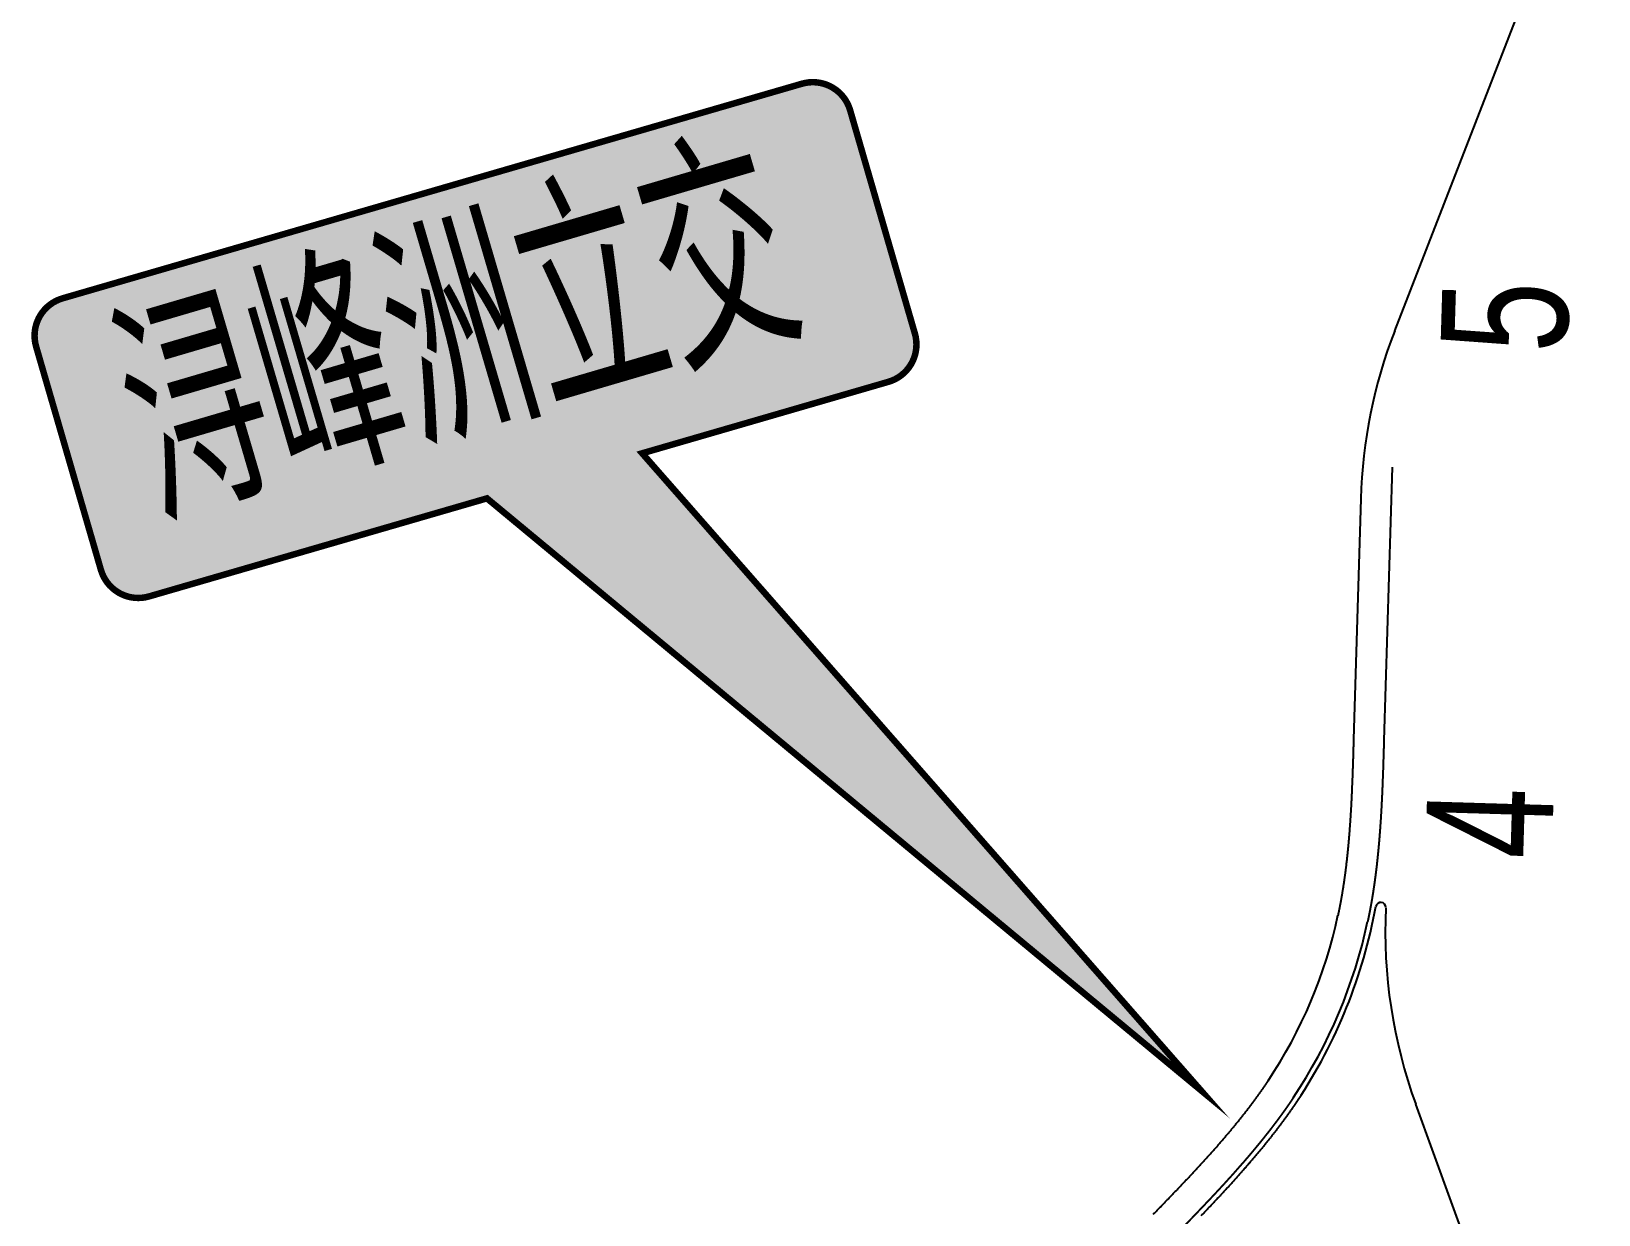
# Model space of a CAD drawing. Header units: millimetres. Extents: x 29316 to 52938, y 29851 to 35526.
# Drawn here: x 30365.3 to 30675, y 31287.6 to 31521.3 of the extents above; entities that cross this region are included whole.
import ezdxf
from ezdxf.enums import TextEntityAlignment as Align

# ---------------------------------------------------------------- set-up
doc = ezdxf.new("R2010")
doc.units = ezdxf.units.MM
doc.header["$MEASUREMENT"] = 0
doc.linetypes.add('CENTER2', pattern=[1.125, 0.75, -0.125, 0.125, -0.125])
doc.layers.get('0').update_dxf_attribs({"linetype": 'CONTINUOUS'})
for name, color, linetype in [('D-道路-车行道边线', 5, 'CONTINUOUS'), ('标注_桩号', 2, 'CONTINUOUS'), ('路名', 1, 'CONTINUOUS'), ('道路中线_C', 7, 'CONTINUOUS')]:
    doc.layers.add(name, color=color, linetype=linetype)
doc.styles.add('ht', font='', dxfattribs={"width": 0.8})
doc.styles.get("Standard").update_dxf_attribs({"font": 'rc9.shx', "width": 0.75, "height": 6, "bigfont": 'hztxt.shx'})
doc.styles.get('ht').set_extended_font_data('SimHei')

msp = doc.modelspace()

# ---------------------------------------------------------------- hatches: boundary and pattern name
at = {"true_color": 0xffffff}
h = msp.add_hatch(color=7, dxfattribs=at)
edge = h.paths.add_edge_path()
edge.add_line((30596.31, 31312.28), (30486.02, 31438))
edge.add_line((30486.02, 31438), (30534.68, 31452.12))
edge.add_arc((30532.54, 31459.5), 7.68, 286.1831, 376.1831)
edge.add_line((30539.91, 31461.64), (30527.11, 31505.77))
edge.add_arc((30519.73, 31503.63), 7.68, 16.1831, 106.1831)
edge.add_line((30517.59, 31511), (30371.5, 31468.61))
edge.add_arc((30373.64, 31461.23), 7.68, 106.1831, 196.1831)
edge.add_line((30366.26, 31459.09), (30379.07, 31414.96))
edge.add_arc((30386.45, 31417.1), 7.68, 196.1831, 286.1831)
edge.add_line((30388.59, 31409.73), (30455.35, 31429.1))
edge.add_line((30455.35, 31429.1), (30596.31, 31312.28))

# ---------------------------------------------------------------- linework, layer by layer
at = {"color": 1, "const_width": 1.28}
msp.add_lwpolyline([(30596.31, 31312.28), (30486.02, 31438), (30534.68, 31452.12, 0.414214), (30539.91, 31461.64), (30527.11, 31505.77, 0.414214), (30517.59, 31511), (30371.5, 31468.61, 0.414214), (30366.26, 31459.09), (30379.07, 31414.96, 0.414214), (30388.59, 31409.73), (30455.35, 31429.1)], format="xyb", close=True, dxfattribs=at)
at = {"layer": 'D-道路-车行道边线'}
for p, q in [((30675.02, 31566.19), (30634.71, 31462.16)), ((30628, 31429), (30626.59, 31381.47)), ((30653.07, 31270.49), (30638.89, 31309.42))]:
    msp.add_line(p, q, dxfattribs=at)
at = {"layer": 'D-道路-车行道边线', "flags": 128}
for points in [[(30626.59, 31381.47, 0.000001), (30626.58, 31381.27, 0.000004), (30626.58, 31381.07, 0.000007), (30626.57, 31380.87, 0.00001), (30626.57, 31380.68, 0.000012), (30626.56, 31380.48, 0.000015), (30626.55, 31380.28, 0.000018), (30626.55, 31380.08, 0.000021), (30626.54, 31379.88, 0.000024), (30626.54, 31379.68, 0.000026), (30626.53, 31379.48, 0.000029), (30626.52, 31379.28, 0.000032), (30626.52, 31379.08, 0.000035), (30626.51, 31378.88, 0.000038), (30626.51, 31378.68, 0.00004), (30626.5, 31378.48, 0.000043), (30626.49, 31378.28, 0.000046), (30626.49, 31378.08, 0.000049), (30626.48, 31377.89, 0.000051), (30626.48, 31377.69, 0.000054), (30626.47, 31377.49, 0.000057), (30626.46, 31377.29, 0.00006), (30626.46, 31377.09, 0.000063), (30626.45, 31376.89, 0.000065), (30626.44, 31376.69, 0.000068), (30626.44, 31376.5, 0.000071), (30626.43, 31376.3, 0.000074), (30626.42, 31376.1, 0.000076), (30626.42, 31375.9, 0.000079), (30626.41, 31375.7, 0.000082), (30626.4, 31375.51, 0.000085), (30626.4, 31375.31, 0.000088), (30626.39, 31375.11, 0.00009), (30626.38, 31374.91, 0.000093), (30626.38, 31374.71, 0.000096), (30626.37, 31374.52, 0.000099), (30626.36, 31374.32, 0.000101), (30626.35, 31374.12, 0.000104), (30626.35, 31373.92, 0.000107), (30626.34, 31373.73, 0.00011), (30626.33, 31373.53, 0.000112), (30626.32, 31373.33, 0.000115), (30626.32, 31373.14, 0.000118), (30626.31, 31372.94, 0.000121), (30626.3, 31372.74, 0.000122), (30626.29, 31372.55, 0.000123), (30626.28, 31372.35, 0.000125), (30626.28, 31372.15, 0.000128), (30626.27, 31371.96, 0.00013), (30626.26, 31371.76, 0.000133), (30626.25, 31371.56, 0.000136), (30626.24, 31371.37, 0.000138), (30626.23, 31371.17, 0.000141), (30626.22, 31370.97, 0.000143), (30626.22, 31370.78, 0.000146), (30626.21, 31370.58, 0.000149), (30626.2, 31370.39, 0.000151), (30626.19, 31370.19, 0.000154), (30626.18, 31369.99, 0.000156), (30626.17, 31369.8, 0.000159), (30626.16, 31369.6, 0.000161), (30626.15, 31369.41, 0.000164), (30626.14, 31369.21, 0.000167), (30626.13, 31369.02, 0.000169), (30626.12, 31368.82, 0.000172), (30626.11, 31368.62, 0.000174), (30626.1, 31368.43, 0.000177), (30626.09, 31368.23, 0.000179), (30626.08, 31368.04, 0.000182), (30626.07, 31367.84, 0.000184), (30626.06, 31367.65, 0.000187), (30626.04, 31367.45, 0.000189), (30626.03, 31367.26, 0.000192), (30626.02, 31367.06, 0.000194), (30626.01, 31366.87, 0.000197), (30626, 31366.67, 0.000199), (30625.99, 31366.48, 0.000202), (30625.97, 31366.29, 0.000204), (30625.96, 31366.09, 0.000207), (30625.95, 31365.9, 0.000209), (30625.94, 31365.7, 0.000212), (30625.92, 31365.51, 0.000214), (30625.91, 31365.31, 0.000217), (30625.9, 31365.12, 0.000219), (30625.88, 31364.93, 0.000222), (30625.87, 31364.73, 0.000224), (30625.86, 31364.54, 0.000227), (30625.84, 31364.34, 0.000229), (30625.83, 31364.15, 0.000232), (30625.81, 31363.96, 0.000234), (30625.8, 31363.76, 0.000237), (30625.79, 31363.57, 0.000239), (30625.77, 31363.38, 0.000242), (30625.76, 31363.18, 0.000244), (30625.74, 31362.99, 0.000246), (30625.73, 31362.8, 0.000249), (30625.71, 31362.6, 0.000251), (30625.69, 31362.41, 0.000254), (30625.68, 31362.22, 0.000256), (30625.66, 31362.03, 0.000259), (30625.65, 31361.83, 0.000261), (30625.63, 31361.64, 0.000263), (30625.61, 31361.45, 0.000266), (30625.6, 31361.26, 0.000268), (30625.58, 31361.06, 0.000271), (30625.56, 31360.87, 0.000273), (30625.54, 31360.68, 0.000276), (30625.53, 31360.49, 0.000278), (30625.51, 31360.29, 0.00028), (30625.49, 31360.1, 0.000283), (30625.47, 31359.91, 0.000285), (30625.45, 31359.72, 0.000288), (30625.43, 31359.53, 0.00029), (30625.41, 31359.34, 0.000292), (30625.39, 31359.14, 0.000295), (30625.37, 31358.95, 0.000297), (30625.35, 31358.76, 0.000299), (30625.33, 31358.57, 0.000302), (30625.31, 31358.38, 0.000304), (30625.29, 31358.19, 0.000307), (30625.27, 31358, 0.000309), (30625.25, 31357.81, 0.000311), (30625.23, 31357.62, 0.000314), (30625.21, 31357.43, 0.000316), (30625.19, 31357.24, 0.000318), (30625.16, 31357.05, 0.000321), (30625.14, 31356.85, 0.000323), (30625.12, 31356.66, 0.000325), (30625.1, 31356.47, 0.000328), (30625.07, 31356.28, 0.00033), (30625.05, 31356.09, 0.000332), (30625.03, 31355.9, 0.000335), (30625, 31355.71, 0.000337), (30624.98, 31355.53, 0.000339), (30624.95, 31355.34, 0.000342), (30624.93, 31355.15, 0.000344), (30624.9, 31354.96, 0.000346), (30624.88, 31354.77, 0.000348), (30624.85, 31354.58, 0.000351), (30624.83, 31354.39, 0.000353), (30624.8, 31354.2, 0.000355), (30624.77, 31354.01, 0.000358), (30624.75, 31353.82, 0.00036), (30624.72, 31353.63, 0.000362), (30624.69, 31353.45, 0.000364), (30624.66, 31353.26, 0.000367), (30624.64, 31353.07, 0.000369), (30624.61, 31352.88, 0.000371), (30624.58, 31352.69, 0.000374), (30624.55, 31352.51, 0.000376), (30624.52, 31352.32, 0.000378), (30624.49, 31352.13, 0.00038), (30624.46, 31351.94, 0.000383), (30624.43, 31351.76, 0.000385), (30624.4, 31351.57, 0.000387), (30624.37, 31351.38, 0.000389), (30624.34, 31351.19, 0.000392), (30624.31, 31351.01, 0.000394), (30624.28, 31350.82, 0.000396), (30624.25, 31350.63, 0.000398), (30624.21, 31350.45, 0.000401), (30624.18, 31350.26, 0.000403), (30624.15, 31350.07, 0.000405), (30624.12, 31349.89, 0.000407), (30624.08, 31349.7, 0.000409), (30624.05, 31349.52, 0.000412), (30624.01, 31349.33, 0.000414), (30623.98, 31349.14, 0.000416), (30623.94, 31348.96, 0.000418), (30623.91, 31348.77, 0.00042), (30623.87, 31348.59, 0.000423), (30623.84, 31348.4, 0.000425), (30623.8, 31348.22, 0.000427), (30623.77, 31348.03, 0.000429), (30623.73, 31347.85, 0.000431), (30623.69, 31347.66, 0.000434), (30623.65, 31347.48, 0.000436), (30623.62, 31347.29, 0.000438), (30623.58, 31347.11, 0.00044), (30623.54, 31346.93, 0.000471), (30623.5, 31346.73, 0.000471)], [(30609.7, 31314.06, 0.000471), (30609.59, 31313.9, 0.00044), (30609.48, 31313.74, 0.000438), (30609.38, 31313.58, 0.000436), (30609.27, 31313.43, 0.000434), (30609.17, 31313.27, 0.000431), (30609.06, 31313.12, 0.000429), (30608.95, 31312.96, 0.000427), (30608.85, 31312.81, 0.000425), (30608.74, 31312.65, 0.000423), (30608.63, 31312.5, 0.00042), (30608.52, 31312.34, 0.000418), (30608.42, 31312.19, 0.000416), (30608.31, 31312.03, 0.000414), (30608.2, 31311.88, 0.000412), (30608.09, 31311.72, 0.000409), (30607.98, 31311.57, 0.000407), (30607.87, 31311.42, 0.000405), (30607.76, 31311.26, 0.000403), (30607.65, 31311.11, 0.000401), (30607.54, 31310.96, 0.000398), (30607.42, 31310.8, 0.000396), (30607.31, 31310.65, 0.000394), (30607.2, 31310.5, 0.000392), (30607.09, 31310.34, 0.000389), (30606.98, 31310.19, 0.000387), (30606.86, 31310.04, 0.000385), (30606.75, 31309.89, 0.000383), (30606.64, 31309.73, 0.00038), (30606.52, 31309.58, 0.000378), (30606.41, 31309.43, 0.000376), (30606.3, 31309.28, 0.000374), (30606.18, 31309.13, 0.000371), (30606.07, 31308.98, 0.000369), (30605.95, 31308.82, 0.000367), (30605.84, 31308.67, 0.000364), (30605.72, 31308.52, 0.000362), (30605.6, 31308.37, 0.00036), (30605.49, 31308.22, 0.000358), (30605.37, 31308.07, 0.000355), (30605.25, 31307.92, 0.000353), (30605.14, 31307.77, 0.000351), (30605.02, 31307.62, 0.000348), (30604.9, 31307.47, 0.000346), (30604.78, 31307.32, 0.000344), (30604.67, 31307.17, 0.000342), (30604.55, 31307.02, 0.000339), (30604.43, 31306.87, 0.000337), (30604.31, 31306.72, 0.000335), (30604.19, 31306.57, 0.000332), (30604.07, 31306.42, 0.00033), (30603.95, 31306.27, 0.000328), (30603.83, 31306.12, 0.000325), (30603.71, 31305.97, 0.000323), (30603.59, 31305.82, 0.000321), (30603.47, 31305.67, 0.000318), (30603.35, 31305.53, 0.000316), (30603.23, 31305.38, 0.000314), (30603.11, 31305.23, 0.000311), (30602.98, 31305.08, 0.000309), (30602.86, 31304.93, 0.000307), (30602.74, 31304.78, 0.000304), (30602.62, 31304.64, 0.000302), (30602.49, 31304.49, 0.000299), (30602.37, 31304.34, 0.000297), (30602.25, 31304.19, 0.000295), (30602.12, 31304.04, 0.000292), (30602, 31303.9, 0.00029), (30601.88, 31303.75, 0.000288), (30601.75, 31303.6, 0.000285), (30601.63, 31303.46, 0.000283), (30601.5, 31303.31, 0.00028), (30601.38, 31303.16, 0.000278), (30601.25, 31303.01, 0.000276), (30601.13, 31302.87, 0.000273), (30601, 31302.72, 0.000271), (30600.88, 31302.57, 0.000268), (30600.75, 31302.43, 0.000266), (30600.63, 31302.28, 0.000263), (30600.5, 31302.14, 0.000261), (30600.37, 31301.99, 0.000259), (30600.25, 31301.84, 0.000256), (30600.12, 31301.7, 0.000254), (30599.99, 31301.55, 0.000251), (30599.86, 31301.41, 0.000249), (30599.74, 31301.26, 0.000246), (30599.61, 31301.11, 0.000244), (30599.48, 31300.97, 0.000242), (30599.35, 31300.82, 0.000239), (30599.23, 31300.68, 0.000237), (30599.1, 31300.53, 0.000234), (30598.97, 31300.39, 0.000232), (30598.84, 31300.24, 0.000229), (30598.71, 31300.1, 0.000227), (30598.58, 31299.95, 0.000224), (30598.45, 31299.81, 0.000222), (30598.32, 31299.66, 0.000219), (30598.19, 31299.52, 0.000217), (30598.06, 31299.37, 0.000214), (30597.93, 31299.23, 0.000212), (30597.8, 31299.08, 0.000209), (30597.67, 31298.94, 0.000207), (30597.54, 31298.79, 0.000204), (30597.41, 31298.65, 0.000202), (30597.28, 31298.51, 0.000199), (30597.15, 31298.36, 0.000197), (30597.02, 31298.22, 0.000194), (30596.88, 31298.07, 0.000192), (30596.75, 31297.93, 0.000189), (30596.62, 31297.79, 0.000187), (30596.49, 31297.64, 0.000184), (30596.36, 31297.5, 0.000182), (30596.23, 31297.35, 0.000179), (30596.09, 31297.21, 0.000177), (30595.96, 31297.07, 0.000174), (30595.83, 31296.92, 0.000172), (30595.69, 31296.78, 0.000169), (30595.56, 31296.64, 0.000167), (30595.43, 31296.49, 0.000164), (30595.29, 31296.35, 0.000161), (30595.16, 31296.2, 0.000159), (30595.03, 31296.06, 0.000156), (30594.89, 31295.92, 0.000154), (30594.76, 31295.77, 0.000151), (30594.63, 31295.63, 0.000149), (30594.49, 31295.49, 0.000146), (30594.36, 31295.34, 0.000143), (30594.22, 31295.2, 0.000141), (30594.09, 31295.06, 0.000138), (30593.95, 31294.91, 0.000136), (30593.82, 31294.77, 0.000133), (30593.68, 31294.63, 0.00013), (30593.55, 31294.49, 0.000128), (30593.41, 31294.34, 0.000125), (30593.28, 31294.2, 0.000123), (30593.14, 31294.06, 0.000122), (30593.01, 31293.91, 0.000121), (30592.87, 31293.77, 0.000118), (30592.73, 31293.63, 0.000115), (30592.6, 31293.48, 0.000112), (30592.46, 31293.34, 0.00011), (30592.33, 31293.2, 0.000107), (30592.19, 31293.05, 0.000104), (30592.05, 31292.91, 0.000101), (30591.92, 31292.77, 0.000099), (30591.78, 31292.62, 0.000096), (30591.65, 31292.48, 0.000093), (30591.51, 31292.34, 0.00009), (30591.37, 31292.2, 0.000088), (30591.23, 31292.05, 0.000085), (30591.1, 31291.91, 0.000082), (30590.96, 31291.77, 0.000079), (30590.82, 31291.62, 0.000076), (30590.69, 31291.48, 0.000074), (30590.55, 31291.34, 0.000071), (30590.41, 31291.2, 0.000068), (30590.27, 31291.05, 0.000065), (30590.14, 31290.91, 0.000062), (30590, 31290.77, 0.00006), (30589.86, 31290.62, 0.000057), (30589.72, 31290.48, 0.000054), (30589.59, 31290.34, 0.000051), (30589.45, 31290.2, 0.000049), (30589.31, 31290.05, 0.000046), (30589.17, 31289.91, 0.000043), (30589.03, 31289.77, 0.00004), (30588.89, 31289.62, 0.000037), (30588.76, 31289.48, 0.000035), (30588.62, 31289.34, 0.000032), (30588.48, 31289.19, 0.000029), (30588.34, 31289.05, 0.000026), (30588.2, 31288.91, 0.000024), (30588.06, 31288.76, 0.000021), (30587.93, 31288.62, 0.000018), (30587.79, 31288.48, 0.000015), (30587.65, 31288.33, 0.000013), (30587.51, 31288.19, 0.00001), (30587.37, 31288.05, 0.000007), (30587.23, 31287.9, 0.000004), (30587.09, 31287.76, 0.000001), (30586.95, 31287.62, 0.000001)], [(30615.51, 31310.16, 0.000504), (30615.4, 31309.99, 0.000506), (30615.29, 31309.82, 0.000503), (30615.17, 31309.66, 0.0005), (30615.06, 31309.49, 0.000497), (30614.95, 31309.32, 0.000494), (30614.83, 31309.16, 0.000491), (30614.72, 31308.99, 0.000488), (30614.6, 31308.82, 0.000486), (30614.49, 31308.66, 0.000483), (30614.37, 31308.49, 0.00048), (30614.26, 31308.33, 0.000477), (30614.14, 31308.16, 0.000474), (30614.03, 31308, 0.000471), (30613.91, 31307.83, 0.000468), (30613.79, 31307.67, 0.000465), (30613.68, 31307.5, 0.000462), (30613.56, 31307.34, 0.00046), (30613.44, 31307.17, 0.000457), (30613.32, 31307.01, 0.000454), (30613.2, 31306.85, 0.000451), (30613.08, 31306.68, 0.000448), (30612.97, 31306.52, 0.000445), (30612.85, 31306.36, 0.000442), (30612.73, 31306.2, 0.000439), (30612.61, 31306.03, 0.000437), (30612.49, 31305.87, 0.000434), (30612.37, 31305.71, 0.000431), (30612.25, 31305.55, 0.000428), (30612.13, 31305.39, 0.000425), (30612.01, 31305.22, 0.000422), (30611.88, 31305.06, 0.000419), (30611.76, 31304.9, 0.000416), (30611.64, 31304.74, 0.000414), (30611.52, 31304.58, 0.000411), (30611.4, 31304.42, 0.000408), (30611.27, 31304.26, 0.000405), (30611.15, 31304.1, 0.000402), (30611.03, 31303.94, 0.000399), (30610.9, 31303.78, 0.000396), (30610.78, 31303.62, 0.000394), (30610.66, 31303.46, 0.000391), (30610.53, 31303.3, 0.000388), (30610.41, 31303.15, 0.000385), (30610.28, 31302.99, 0.000382), (30610.16, 31302.83, 0.000379), (30610.03, 31302.67, 0.000376), (30609.91, 31302.51, 0.000374), (30609.78, 31302.36, 0.000371), (30609.66, 31302.2, 0.000368), (30609.53, 31302.04, 0.000365), (30609.41, 31301.88, 0.000362), (30609.28, 31301.73, 0.000359), (30609.15, 31301.57, 0.000356), (30609.03, 31301.41, 0.000354), (30608.9, 31301.26, 0.000351), (30608.77, 31301.1, 0.000348), (30608.65, 31300.95, 0.000345), (30608.52, 31300.79, 0.000342), (30608.39, 31300.63, 0.000339), (30608.26, 31300.48, 0.000336), (30608.13, 31300.32, 0.000334), (30608.01, 31300.17, 0.000331), (30607.88, 31300.01, 0.000328), (30607.75, 31299.86, 0.000325), (30607.62, 31299.7, 0.000322), (30607.49, 31299.55, 0.000319), (30607.36, 31299.4, 0.000316), (30607.23, 31299.24, 0.000314), (30607.1, 31299.09, 0.000311), (30606.97, 31298.93, 0.000308), (30606.84, 31298.78, 0.000305), (30606.71, 31298.63, 0.000302), (30606.58, 31298.47, 0.000299), (30606.45, 31298.32, 0.000297), (30606.32, 31298.17, 0.000294), (30606.19, 31298.02, 0.000291), (30606.06, 31297.86, 0.000288), (30605.93, 31297.71, 0.000285), (30605.79, 31297.56, 0.000282), (30605.66, 31297.41, 0.000279), (30605.53, 31297.25, 0.000277), (30605.4, 31297.1, 0.000274), (30605.27, 31296.95, 0.000271), (30605.14, 31296.8, 0.000268), (30605, 31296.65, 0.000265), (30604.87, 31296.5, 0.000262), (30604.74, 31296.35, 0.00026), (30604.6, 31296.19, 0.000257), (30604.47, 31296.04, 0.000254), (30604.34, 31295.89, 0.000251), (30604.21, 31295.74, 0.000248), (30604.07, 31295.59, 0.000245), (30603.94, 31295.44, 0.000243), (30603.8, 31295.29, 0.00024), (30603.67, 31295.14, 0.000237), (30603.54, 31294.99, 0.000234), (30603.4, 31294.84, 0.000231), (30603.27, 31294.69, 0.000228), (30603.13, 31294.54, 0.000226), (30603, 31294.4, 0.000223), (30602.86, 31294.25, 0.00022), (30602.73, 31294.1, 0.000217), (30602.6, 31293.95, 0.000214), (30602.46, 31293.8, 0.000211), (30602.33, 31293.65, 0.000209), (30602.19, 31293.5, 0.000206), (30602.05, 31293.35, 0.000203), (30601.92, 31293.21, 0.0002), (30601.78, 31293.06, 0.000197), (30601.65, 31292.91, 0.000195), (30601.51, 31292.76, 0.000192), (30601.38, 31292.61, 0.000189), (30601.24, 31292.47, 0.000186), (30601.1, 31292.32, 0.000183), (30600.97, 31292.17, 0.00018), (30600.83, 31292.02, 0.000178), (30600.7, 31291.88, 0.000175), (30600.56, 31291.73, 0.000172), (30600.42, 31291.58, 0.000169), (30600.29, 31291.44, 0.000166), (30600.15, 31291.29, 0.000164), (30600.01, 31291.14, 0.000161), (30599.88, 31291, 0.000158), (30599.74, 31290.85, 0.000155), (30599.6, 31290.7, 0.000152), (30599.46, 31290.56, 0.000149), (30599.33, 31290.41, 0.000147), (30599.19, 31290.26, 0.000144), (30599.05, 31290.12, 0.000141), (30598.91, 31289.97, 0.000138), (30598.78, 31289.83, 0.000135), (30598.64, 31289.68, 0.000133), (30598.5, 31289.53, 0.00013), (30598.36, 31289.39, 0.000127), (30598.23, 31289.24, 0.000124), (30598.09, 31289.1, 0.000121), (30597.95, 31288.95, 0.000118), (30597.81, 31288.81, 0.000115), (30597.67, 31288.66, 0.000112), (30597.54, 31288.52, 0.00011), (30597.4, 31288.37, 0.000107), (30597.26, 31288.23, 0.000104), (30597.12, 31288.08, 0.000101), (30596.98, 31287.94, 0.000099), (30596.84, 31287.79, 0.000096), (30596.71, 31287.65, 0.000093), (30596.57, 31287.5, 0.00009), (30596.43, 31287.36, 0.000088)], [(30592.12, 31282.89, 0.000001), (30591.98, 31282.75, 0.000001)]]:
    msp.add_lwpolyline(points, format="xyb", dxfattribs=at)
at = {"layer": 'D-道路-车行道边线'}
for centre, radius, start, end in [((30727.96, 31426.03), 100, 158.8211, 178.298), ((30531.56, 31366.31), 101, 326.2245, 349.8293), ((30631.96, 31348.3), 1, 357.3627, 169.8293), ((30732.85, 31343.65), 100, 177.3627, 200.0157), ((30531.56, 31366.31), 94, 326.2245, 347.9848)]:
    msp.add_arc(centre, radius, start, end, dxfattribs=at)
at = {"layer": '道路中线_C', "color": 6, "linetype": 'CENTER2', "ltscale": 100}
msp.add_line((30634.19, 31435.24), (30632.59, 31381.3), dxfattribs=at)
at = {"layer": '道路中线_C', "color": 6, "linetype": 'CENTER2', "ltscale": 100, "flags": 128}
for points in [[(30632.59, 31381.3, 0.000001), (30632.58, 31381.1, 0.000004), (30632.58, 31380.9, 0.000007), (30632.57, 31380.7, 0.00001), (30632.56, 31380.5, 0.000012), (30632.56, 31380.3, 0.000015), (30632.55, 31380.1, 0.000018), (30632.55, 31379.9, 0.000021), (30632.54, 31379.7, 0.000024), (30632.53, 31379.5, 0.000026), (30632.53, 31379.3, 0.000029), (30632.52, 31379.1, 0.000032), (30632.52, 31378.9, 0.000035), (30632.51, 31378.7, 0.000038), (30632.5, 31378.5, 0.00004), (30632.5, 31378.3, 0.000043), (30632.49, 31378.1, 0.000046), (30632.49, 31377.9, 0.000049), (30632.48, 31377.7, 0.000051), (30632.47, 31377.5, 0.000054), (30632.47, 31377.3, 0.000057), (30632.46, 31377.1, 0.00006), (30632.45, 31376.9, 0.000063), (30632.45, 31376.7, 0.000065), (30632.44, 31376.5, 0.000068), (30632.43, 31376.3, 0.000071), (30632.43, 31376.1, 0.000074), (30632.42, 31375.9, 0.000076), (30632.41, 31375.7, 0.000079), (30632.41, 31375.5, 0.000082), (30632.4, 31375.3, 0.000085), (30632.39, 31375.1, 0.000088), (30632.39, 31374.9, 0.00009), (30632.38, 31374.7, 0.000093), (30632.37, 31374.5, 0.000096), (30632.36, 31374.3, 0.000099), (30632.36, 31374.1, 0.000101), (30632.35, 31373.9, 0.000104), (30632.34, 31373.7, 0.000107), (30632.33, 31373.5, 0.00011), (30632.33, 31373.3, 0.000112), (30632.32, 31373.1, 0.000115), (30632.31, 31372.9, 0.000118), (30632.3, 31372.7, 0.000121), (30632.3, 31372.5, 0.000124), (30632.29, 31372.3, 0.000126), (30632.28, 31372.1, 0.000129), (30632.27, 31371.9, 0.000132), (30632.26, 31371.7, 0.000135), (30632.25, 31371.5, 0.000137), (30632.24, 31371.3, 0.00014), (30632.24, 31371.1, 0.000143), (30632.23, 31370.9, 0.000146), (30632.22, 31370.7, 0.000149), (30632.21, 31370.5, 0.000151), (30632.2, 31370.3, 0.000154), (30632.19, 31370.1, 0.000157), (30632.18, 31369.9, 0.00016), (30632.17, 31369.7, 0.000163), (30632.16, 31369.5, 0.000165), (30632.15, 31369.3, 0.000168), (30632.14, 31369.1, 0.000171), (30632.13, 31368.9, 0.000174), (30632.12, 31368.71, 0.000176), (30632.11, 31368.51, 0.000179), (30632.1, 31368.31, 0.000182), (30632.09, 31368.11, 0.000185), (30632.08, 31367.91, 0.000187), (30632.07, 31367.71, 0.00019), (30632.06, 31367.51, 0.000193), (30632.05, 31367.31, 0.000196), (30632.03, 31367.11, 0.000199), (30632.02, 31366.91, 0.000201), (30632.01, 31366.71, 0.000204), (30632, 31366.51, 0.000207), (30631.99, 31366.31, 0.00021), (30631.97, 31366.11, 0.000212), (30631.96, 31365.91, 0.000215), (30631.95, 31365.71, 0.000218), (30631.94, 31365.51, 0.000221), (30631.92, 31365.31, 0.000224), (30631.91, 31365.11, 0.000226), (30631.9, 31364.91, 0.000229), (30631.88, 31364.71, 0.000232), (30631.87, 31364.51, 0.000235), (30631.86, 31364.31, 0.000238), (30631.84, 31364.11, 0.00024), (30631.83, 31363.91, 0.000243), (30631.81, 31363.71, 0.000246), (30631.8, 31363.52, 0.000249), (30631.78, 31363.32, 0.000251), (30631.77, 31363.12, 0.000254), (30631.75, 31362.92, 0.000257), (30631.74, 31362.72, 0.00026), (30631.72, 31362.52, 0.000263), (30631.71, 31362.32, 0.000265), (30631.69, 31362.12, 0.000268), (30631.67, 31361.92, 0.000271), (30631.66, 31361.72, 0.000274), (30631.64, 31361.52, 0.000276), (30631.62, 31361.32, 0.000279), (30631.61, 31361.12, 0.000282), (30631.59, 31360.92, 0.000285), (30631.57, 31360.72, 0.000288), (30631.55, 31360.53, 0.00029), (30631.54, 31360.33, 0.000293), (30631.52, 31360.13, 0.000296), (30631.5, 31359.93, 0.000299), (30631.48, 31359.73, 0.000301), (30631.46, 31359.53, 0.000304), (30631.44, 31359.33, 0.000307), (30631.42, 31359.13, 0.00031), (30631.4, 31358.93, 0.000312), (30631.38, 31358.73, 0.000315), (30631.36, 31358.53, 0.000318), (30631.34, 31358.34, 0.000321), (30631.32, 31358.14, 0.000324), (30631.3, 31357.94, 0.000326), (30631.28, 31357.74, 0.000329), (30631.26, 31357.54, 0.000332), (30631.24, 31357.34, 0.000335), (30631.21, 31357.14, 0.000337), (30631.19, 31356.94, 0.00034), (30631.17, 31356.74, 0.000343), (30631.15, 31356.55, 0.000346), (30631.12, 31356.35, 0.000349), (30631.1, 31356.15, 0.000351), (30631.08, 31355.95, 0.000354), (30631.05, 31355.75, 0.000357), (30631.03, 31355.55, 0.00036), (30631, 31355.35, 0.000363), (30630.98, 31355.16, 0.000365), (30630.95, 31354.96, 0.000368), (30630.93, 31354.76, 0.000371), (30630.9, 31354.56, 0.000374), (30630.88, 31354.36, 0.000376), (30630.85, 31354.16, 0.000379), (30630.82, 31353.97, 0.000382), (30630.8, 31353.77, 0.000385), (30630.77, 31353.57, 0.000388), (30630.74, 31353.37, 0.00039), (30630.71, 31353.17, 0.000393), (30630.69, 31352.98, 0.000396), (30630.66, 31352.78, 0.000399), (30630.63, 31352.58, 0.000401), (30630.6, 31352.38, 0.000404), (30630.57, 31352.18, 0.000407), (30630.54, 31351.99, 0.00041), (30630.51, 31351.79, 0.000413), (30630.48, 31351.59, 0.000415), (30630.45, 31351.39, 0.000418), (30630.42, 31351.2, 0.000421), (30630.39, 31351, 0.000424), (30630.36, 31350.8, 0.000426), (30630.32, 31350.6, 0.000429), (30630.29, 31350.41, 0.000432), (30630.26, 31350.21, 0.000435), (30630.23, 31350.01, 0.000438), (30630.19, 31349.81, 0.00044), (30630.16, 31349.62, 0.000443), (30630.13, 31349.42, 0.000446), (30630.09, 31349.22, 0.000449), (30630.06, 31349.03, 0.000451), (30630.02, 31348.83, 0.000454), (30629.99, 31348.63, 0.000457), (30629.95, 31348.44, 0.00046), (30629.91, 31348.24, 0.000463), (30629.88, 31348.04, 0.000465), (30629.84, 31347.85, 0.000468), (30629.8, 31347.65, 0.000471), (30629.77, 31347.45, 0.000474), (30629.73, 31347.26, 0.000476), (30629.69, 31347.06, 0.000479), (30629.65, 31346.86, 0.000482), (30629.61, 31346.67, 0.000485), (30629.57, 31346.47, 0.000488), (30629.53, 31346.28, 0.00049), (30629.49, 31346.08, 0.000493), (30629.45, 31345.88, 0.000496), (30629.41, 31345.69, 0.000499), (30629.37, 31345.49)], [(30614.68, 31310.72, 0.000499), (30614.57, 31310.55, 0.000496), (30614.46, 31310.38, 0.000493), (30614.35, 31310.22, 0.00049), (30614.23, 31310.05, 0.000488), (30614.12, 31309.89, 0.000485), (30614.01, 31309.72, 0.000482), (30613.89, 31309.56, 0.000479), (30613.78, 31309.39, 0.000476), (30613.67, 31309.23, 0.000474), (30613.55, 31309.06, 0.000471), (30613.44, 31308.9, 0.000468), (30613.32, 31308.74, 0.000465), (30613.21, 31308.57, 0.000463), (30613.09, 31308.41, 0.00046), (30612.98, 31308.25, 0.000457), (30612.86, 31308.08, 0.000454), (30612.74, 31307.92, 0.000451), (30612.63, 31307.76, 0.000449), (30612.51, 31307.6, 0.000446), (30612.39, 31307.43, 0.000443), (30612.28, 31307.27, 0.00044), (30612.16, 31307.11, 0.000438), (30612.04, 31306.95, 0.000435), (30611.92, 31306.79, 0.000432), (30611.8, 31306.63, 0.000429), (30611.68, 31306.47, 0.000426), (30611.57, 31306.31, 0.000424), (30611.45, 31306.15, 0.000421), (30611.33, 31305.99, 0.000418), (30611.21, 31305.83, 0.000415), (30611.09, 31305.67, 0.000413), (30610.97, 31305.51, 0.00041), (30610.84, 31305.35, 0.000407), (30610.72, 31305.19, 0.000404), (30610.6, 31305.03, 0.000401), (30610.48, 31304.87, 0.000399), (30610.36, 31304.71, 0.000396), (30610.24, 31304.55, 0.000393), (30610.11, 31304.39, 0.00039), (30609.99, 31304.24, 0.000388), (30609.87, 31304.08, 0.000385), (30609.75, 31303.92, 0.000382), (30609.62, 31303.76, 0.000379), (30609.5, 31303.61, 0.000376), (30609.37, 31303.45, 0.000374), (30609.25, 31303.29, 0.000371), (30609.13, 31303.14, 0.000368), (30609, 31302.98, 0.000365), (30608.88, 31302.82, 0.000363), (30608.75, 31302.67, 0.00036), (30608.63, 31302.51, 0.000357), (30608.5, 31302.35, 0.000354), (30608.38, 31302.2, 0.000351), (30608.25, 31302.04, 0.000349), (30608.12, 31301.89, 0.000346), (30608, 31301.73, 0.000343), (30607.87, 31301.58, 0.00034), (30607.74, 31301.42, 0.000338), (30607.62, 31301.27, 0.000335), (30607.49, 31301.11, 0.000332), (30607.36, 31300.96, 0.000329), (30607.24, 31300.81, 0.000326), (30607.11, 31300.65, 0.000324), (30606.98, 31300.5, 0.000321), (30606.85, 31300.35, 0.000318), (30606.72, 31300.19, 0.000315), (30606.6, 31300.04, 0.000312), (30606.47, 31299.89, 0.00031), (30606.34, 31299.73, 0.000307), (30606.21, 31299.58, 0.000304), (30606.08, 31299.43, 0.000301), (30605.95, 31299.27, 0.000299), (30605.82, 31299.12, 0.000296), (30605.69, 31298.97, 0.000293), (30605.56, 31298.82, 0.00029), (30605.43, 31298.67, 0.000287), (30605.3, 31298.52, 0.000285), (30605.17, 31298.36, 0.000282), (30605.04, 31298.21, 0.000279), (30604.91, 31298.06, 0.000276), (30604.78, 31297.91, 0.000274), (30604.65, 31297.76, 0.000271), (30604.51, 31297.61, 0.000268), (30604.38, 31297.46, 0.000265), (30604.25, 31297.31, 0.000263), (30604.12, 31297.16, 0.00026), (30603.99, 31297.01, 0.000257), (30603.85, 31296.86, 0.000254), (30603.72, 31296.71, 0.000251), (30603.59, 31296.56, 0.000249), (30603.46, 31296.41, 0.000246), (30603.32, 31296.26, 0.000243), (30603.19, 31296.11, 0.00024), (30603.06, 31295.96, 0.000238), (30602.93, 31295.81, 0.000235), (30602.79, 31295.66, 0.000232), (30602.66, 31295.51, 0.000229), (30602.52, 31295.36, 0.000226), (30602.39, 31295.21, 0.000224), (30602.26, 31295.07, 0.000221), (30602.12, 31294.92, 0.000218), (30601.99, 31294.77, 0.000215), (30601.85, 31294.62, 0.000213), (30601.72, 31294.47, 0.00021), (30601.59, 31294.32, 0.000207), (30601.45, 31294.18, 0.000204), (30601.32, 31294.03, 0.000201), (30601.18, 31293.88, 0.000199), (30601.05, 31293.73, 0.000196), (30600.91, 31293.59, 0.000193), (30600.78, 31293.44, 0.00019), (30600.64, 31293.29, 0.000187), (30600.51, 31293.14, 0.000185), (30600.37, 31293, 0.000182), (30600.23, 31292.85, 0.000179), (30600.1, 31292.7, 0.000176), (30599.96, 31292.56, 0.000174), (30599.83, 31292.41, 0.000171), (30599.69, 31292.26, 0.000168), (30599.55, 31292.12, 0.000165), (30599.42, 31291.97, 0.000162), (30599.28, 31291.82, 0.00016), (30599.14, 31291.68, 0.000157), (30599.01, 31291.53, 0.000154), (30598.87, 31291.39, 0.000151), (30598.73, 31291.24, 0.000149), (30598.6, 31291.09, 0.000146), (30598.46, 31290.95, 0.000143), (30598.32, 31290.8, 0.00014), (30598.19, 31290.66, 0.000138), (30598.05, 31290.51, 0.000135), (30597.91, 31290.37, 0.000132), (30597.77, 31290.22, 0.000129), (30597.64, 31290.08, 0.000126), (30597.5, 31289.93, 0.000124), (30597.36, 31289.79, 0.000121), (30597.22, 31289.64, 0.000118), (30597.09, 31289.49, 0.000115), (30596.95, 31289.35, 0.000112), (30596.81, 31289.2, 0.00011), (30596.67, 31289.06, 0.000107), (30596.54, 31288.92, 0.000104), (30596.4, 31288.77, 0.000101), (30596.26, 31288.63, 0.000099), (30596.12, 31288.48, 0.000096), (30595.98, 31288.34, 0.000093), (30595.84, 31288.19, 0.00009), (30595.71, 31288.05, 0.000088), (30595.57, 31287.9, 0.000085), (30595.43, 31287.76, 0.000082), (30595.29, 31287.61, 0.000079), (30595.15, 31287.47, 0.000076), (30595.01, 31287.33, 0.000074), (30594.88, 31287.18, 0.000071), (30594.74, 31287.04, 0.000068), (30594.6, 31286.89, 0.000065), (30594.46, 31286.75, 0.000062), (30594.32, 31286.61, 0.00006), (30594.18, 31286.46, 0.000057), (30594.04, 31286.32, 0.000054), (30593.9, 31286.17, 0.000051), (30593.77, 31286.03, 0.000049), (30593.63, 31285.89, 0.000046), (30593.49, 31285.74, 0.000043), (30593.35, 31285.6, 0.00004), (30593.21, 31285.45, 0.000037), (30593.07, 31285.31, 0.000035), (30592.93, 31285.17, 0.000032), (30592.79, 31285.02, 0.000029), (30592.65, 31284.88, 0.000026), (30592.51, 31284.74, 0.000024), (30592.38, 31284.59, 0.000021), (30592.24, 31284.45, 0.000018), (30592.1, 31284.3, 0.000015), (30591.96, 31284.16, 0.000013), (30591.82, 31284.02, 0.00001), (30591.68, 31283.87, 0.000007), (30591.54, 31283.73, 0.000004), (30591.4, 31283.59, 0.000001), (30591.26, 31283.44)]]:
    msp.add_lwpolyline(points, format="xyb", dxfattribs=at)
at = {"layer": '道路中线_C', "color": 6, "linetype": 'CENTER2', "ltscale": 100}
msp.add_arc((30531.56, 31366.31), 100, 326.2245, 347.9848, dxfattribs=at)

# ---------------------------------------------------------------- texts
at = {"layer": '标注_桩号', "width": 0.75}
for s, p in [('5', (30668.95, 31464.63)), ('4', (30665.96, 31364.68))]:
    msp.add_text(s, height=25, rotation=88.2877, dxfattribs=at).set_placement(p, align=Align.CENTER)
at = {"layer": '路名', "style": 'ht', "width": 0.55}
msp.add_text('浔峰洲立交', height=35.84, rotation=16.3766, dxfattribs=at).set_placement((30449.19, 31463.01), align=Align.MIDDLE_CENTER)

doc.saveas('drawing.dxf')
